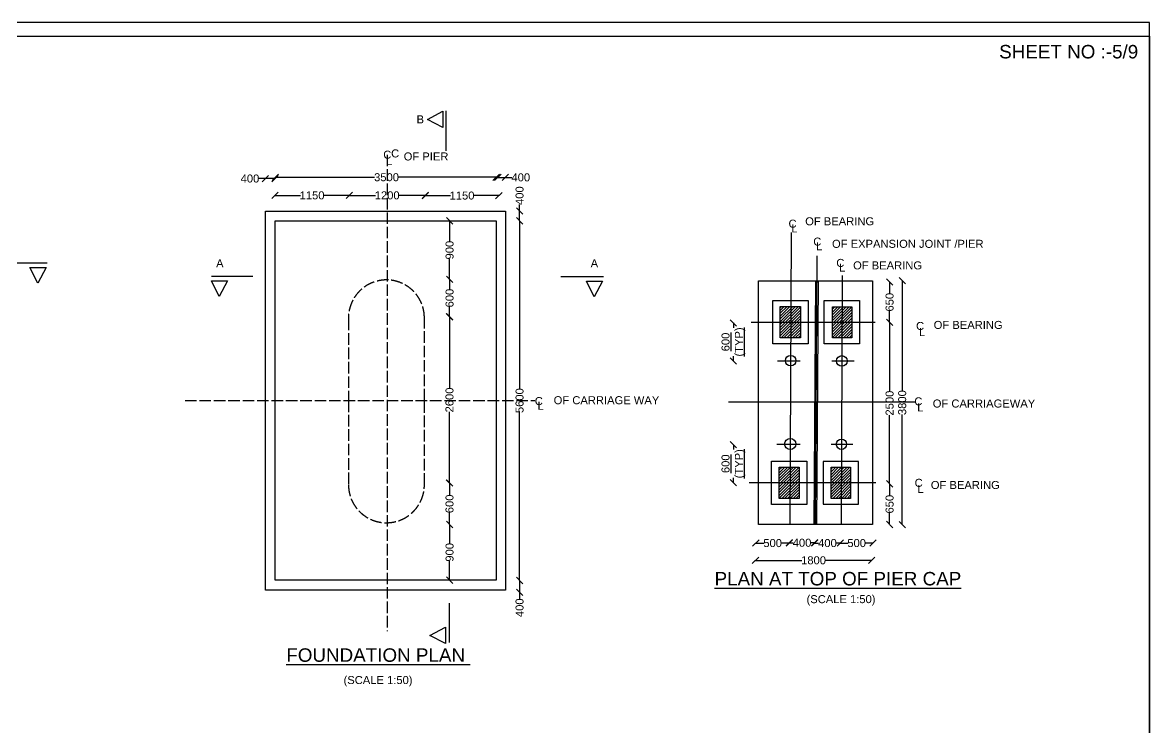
# Model space of a CAD drawing. Header units: millimetres. Extents: x 5124 to 10253011, y 2311 to 29309814.
# Drawn here: x 10235411 to 10253011, y 29298809 to 29309814 of the extents above; entities that cross this region are included whole.
import ezdxf

# ---------------------------------------------------------------- set-up
doc = ezdxf.new("R2010")
doc.units = ezdxf.units.MM
doc.header["$MEASUREMENT"] = 0
doc.linetypes.add('ACAD_ISO02W100', pattern=[15, 12, -3])
for name, color, linetype in [('DIMENSION', 7, 'Continuous'), ('DRAWING', 50, 'Continuous'), ('TEXT', 1, 'Continuous')]:
    doc.layers.add(name, color=color, linetype=linetype)
doc.styles.get("Standard").update_dxf_attribs({"font": 'arial.ttf', "height": 125})
doc.dimstyles.get("Standard").update_dxf_attribs({"dimtxt": 125, "dimasz": 100, "dimexe": 0.18, "dimexo": 0.0625, "dimgap": 0.09, "dimtad": 0, "dimdec": 0, "dimzin": 0, "dimdsep": 46, "dimtxsty": 'Standard', "dimblk": 'OBLIQUE', "dimcen": 0.09, "dimse1": 1, "dimse2": 1, "dimadec": 0, "dimazin": 0, "dimtfac": 1, "dimtdec": 0, "dimtofl": 0, "dimtmove": 0, "dimatfit": 3, "dimfxl": 1, "dimtolj": 1, "dimtzin": 0, "dimarcsym": 0})

# ---------------------------------------------------------------- blocks, each defined once
blk = doc.blocks.new('_Oblique')
at = {"color": 0, "linetype": 'ByBlock', "lineweight": -2}
blk.add_line((-0.5, -0.5), (0.5, 0.5), dxfattribs=at)
blk = doc.blocks.new('*D5')
at = {"layer": 'Defpoints', "color": 0, "transparency": 16777216}
for p in [(10239358, 29307385), (10242834, 29307398), (10242834, 29307385)]:
    blk.add_point(p, dxfattribs=at)
at = {"layer": 'DIMENSION', "color": 0, "lineweight": -2, "transparency": 16777216}
for p, q in [((10239358, 29307398), (10240909, 29307398)), ((10242834, 29307398), (10241282, 29307398))]:
    blk.add_line(p, q, dxfattribs=at)
at = {"layer": 'DIMENSION', "color": 0, "lineweight": -2, "transparency": 16777216, "xscale": 100, "yscale": 100, "zscale": 100, "rotation": 180}
blk.add_blockref('_Oblique', (10239358, 29307398), dxfattribs=at)
at = {"layer": 'DIMENSION', "color": 0, "lineweight": -2, "transparency": 16777216, "xscale": 100, "yscale": 100, "zscale": 100}
blk.add_blockref('_Oblique', (10242834, 29307398), dxfattribs=at)
at = {"layer": 'DIMENSION', "color": 0, "transparency": 16777216, "insert": (10241096, 29307398), "char_height": 125, "attachment_point": 5}
blk.add_mtext('\\A1;3500', dxfattribs=at)
blk = doc.blocks.new('*D6')
at = {"layer": 'Defpoints', "color": 0, "transparency": 16777216}
for p in [(10239354, 29307112), (10240513, 29307115), (10240513, 29307112)]:
    blk.add_point(p, dxfattribs=at)
at = {"layer": 'DIMENSION', "color": 0, "lineweight": -2, "transparency": 16777216}
for p, q in [((10239354, 29307115), (10239753, 29307115)), ((10240513, 29307115), (10240114, 29307115))]:
    blk.add_line(p, q, dxfattribs=at)
at = {"layer": 'DIMENSION', "color": 0, "lineweight": -2, "transparency": 16777216, "xscale": 100, "yscale": 100, "zscale": 100, "rotation": 180}
blk.add_blockref('_Oblique', (10239354, 29307115), dxfattribs=at)
at = {"layer": 'DIMENSION', "color": 0, "lineweight": -2, "transparency": 16777216, "xscale": 100, "yscale": 100, "zscale": 100}
blk.add_blockref('_Oblique', (10240513, 29307115), dxfattribs=at)
at = {"layer": 'DIMENSION', "color": 0, "transparency": 16777216, "insert": (10239933, 29307115), "char_height": 125, "attachment_point": 5}
blk.add_mtext('\\A1;1150', dxfattribs=at)
blk = doc.blocks.new('*D7')
at = {"layer": 'Defpoints', "color": 0, "transparency": 16777216}
for p in [(10240513, 29307112), (10241700, 29307115), (10241700, 29307112)]:
    blk.add_point(p, dxfattribs=at)
at = {"layer": 'DIMENSION', "color": 0, "lineweight": -2, "transparency": 16777216}
for p, q in [((10240513, 29307115), (10240926, 29307115)), ((10241700, 29307115), (10241287, 29307115))]:
    blk.add_line(p, q, dxfattribs=at)
at = {"layer": 'DIMENSION', "color": 0, "lineweight": -2, "transparency": 16777216, "xscale": 100, "yscale": 100, "zscale": 100, "rotation": 180}
blk.add_blockref('_Oblique', (10240513, 29307115), dxfattribs=at)
at = {"layer": 'DIMENSION', "color": 0, "lineweight": -2, "transparency": 16777216, "xscale": 100, "yscale": 100, "zscale": 100}
blk.add_blockref('_Oblique', (10241700, 29307115), dxfattribs=at)
at = {"layer": 'DIMENSION', "color": 0, "transparency": 16777216, "insert": (10241106, 29307115), "char_height": 125, "attachment_point": 5}
blk.add_mtext('\\A1;1200', dxfattribs=at)
blk = doc.blocks.new('*D8')
at = {"layer": 'Defpoints', "color": 0, "transparency": 16777216}
for p in [(10241700, 29307112), (10242850, 29307112), (10242850, 29307112)]:
    blk.add_point(p, dxfattribs=at)
at = {"layer": 'DIMENSION', "color": 0, "lineweight": -2, "transparency": 16777216}
for p, q in [((10241700, 29307112), (10242094, 29307112)), ((10242850, 29307112), (10242456, 29307112))]:
    blk.add_line(p, q, dxfattribs=at)
at = {"layer": 'DIMENSION', "color": 0, "lineweight": -2, "transparency": 16777216, "xscale": 100, "yscale": 100, "zscale": 100, "rotation": 180}
blk.add_blockref('_Oblique', (10241700, 29307112), dxfattribs=at)
at = {"layer": 'DIMENSION', "color": 0, "lineweight": -2, "transparency": 16777216, "xscale": 100, "yscale": 100, "zscale": 100}
blk.add_blockref('_Oblique', (10242850, 29307112), dxfattribs=at)
at = {"layer": 'DIMENSION', "color": 0, "transparency": 16777216, "insert": (10242275, 29307112), "char_height": 125, "attachment_point": 5}
blk.add_mtext('\\A1;1150', dxfattribs=at)
blk = doc.blocks.new('*D9')
at = {"layer": 'Defpoints', "color": 0, "transparency": 16777216}
for p in [(10239204, 29307378), (10239204, 29306718), (10239354, 29306718)]:
    blk.add_point(p, dxfattribs=at)
at = {"layer": 'DIMENSION', "color": 0, "lineweight": -2, "transparency": 16777216}
for p, q in [((10239204, 29307378), (10239104, 29307378)), ((10239354, 29307378), (10239204, 29307378))]:
    blk.add_line(p, q, dxfattribs=at)
at = {"layer": 'DIMENSION', "color": 0, "lineweight": -2, "transparency": 16777216, "xscale": 100, "yscale": 100, "zscale": 100, "rotation": 180}
blk.add_blockref('_Oblique', (10239204, 29307378), dxfattribs=at)
at = {"layer": 'DIMENSION', "color": 0, "lineweight": -2, "transparency": 16777216, "xscale": 100, "yscale": 100, "zscale": 100}
blk.add_blockref('_Oblique', (10239354, 29307378), dxfattribs=at)
at = {"layer": 'DIMENSION', "color": 0, "transparency": 16777216, "insert": (10238963, 29307378), "char_height": 125, "attachment_point": 5}
blk.add_mtext('\\A1;400', dxfattribs=at)
blk = doc.blocks.new('*D10')
at = {"layer": 'Defpoints', "color": 0, "transparency": 16777216}
for p in [(10242953, 29307396), (10242808, 29306718), (10242953, 29306718)]:
    blk.add_point(p, dxfattribs=at)
at = {"layer": 'DIMENSION', "color": 0, "lineweight": -2, "transparency": 16777216}
for p, q in [((10242808, 29307396), (10242953, 29307396)), ((10242953, 29307396), (10243053, 29307396))]:
    blk.add_line(p, q, dxfattribs=at)
at = {"layer": 'DIMENSION', "color": 0, "lineweight": -2, "transparency": 16777216, "xscale": 100, "yscale": 100, "zscale": 100, "rotation": 180}
blk.add_blockref('_Oblique', (10242808, 29307396), dxfattribs=at)
at = {"layer": 'DIMENSION', "color": 0, "lineweight": -2, "transparency": 16777216, "xscale": 100, "yscale": 100, "zscale": 100}
blk.add_blockref('_Oblique', (10242953, 29307396), dxfattribs=at)
at = {"layer": 'DIMENSION', "color": 0, "transparency": 16777216, "insert": (10243193, 29307396), "char_height": 125, "attachment_point": 5}
blk.add_mtext('\\A1;400', dxfattribs=at)
blk = doc.blocks.new('*D11')
at = {"layer": 'Defpoints', "color": 0, "transparency": 16777216}
for p in [(10242808, 29306871), (10242808, 29306718), (10243174, 29306871)]:
    blk.add_point(p, dxfattribs=at)
at = {"layer": 'DIMENSION', "color": 0, "lineweight": -2, "transparency": 16777216}
for p, q in [((10243174, 29306871), (10243174, 29306971)), ((10243174, 29306718), (10243174, 29306871))]:
    blk.add_line(p, q, dxfattribs=at)
at = {"layer": 'DIMENSION', "color": 0, "lineweight": -2, "transparency": 16777216, "xscale": 100, "yscale": 100, "zscale": 100}
for p, rotation in [((10243174, 29306871), 90), ((10243174, 29306718), 270)]:
    blk.add_blockref('_Oblique', p, dxfattribs=dict(at, rotation=rotation))
at = {"layer": 'DIMENSION', "color": 0, "transparency": 16777216, "insert": (10243174, 29307111), "char_height": 125, "attachment_point": 5, "rotation": 90}
blk.add_mtext('\\A1;400', dxfattribs=at)
blk = doc.blocks.new('*D12')
at = {"layer": 'Defpoints', "color": 0, "transparency": 16777216}
for p in [(10242081, 29301978), (10242163, 29301978), (10242163, 29301108)]:
    blk.add_point(p, dxfattribs=at)
at = {"layer": 'DIMENSION', "color": 0, "lineweight": -2, "transparency": 16777216}
for p, q in [((10242081, 29301978), (10242081, 29301681)), ((10242081, 29301108), (10242081, 29301405))]:
    blk.add_line(p, q, dxfattribs=at)
at = {"layer": 'DIMENSION', "color": 0, "lineweight": -2, "transparency": 16777216, "xscale": 100, "yscale": 100, "zscale": 100}
for p, rotation in [((10242081, 29301978), 90), ((10242081, 29301108), 270)]:
    blk.add_blockref('_Oblique', p, dxfattribs=dict(at, rotation=rotation))
at = {"layer": 'DIMENSION', "color": 0, "transparency": 16777216, "insert": (10242081, 29301543), "char_height": 125, "attachment_point": 5, "rotation": 90}
blk.add_mtext('\\A1;900', dxfattribs=at)
blk = doc.blocks.new('*D13')
at = {"layer": 'Defpoints', "color": 0, "transparency": 16777216}
for p in [(10242080, 29302624), (10242081, 29302624), (10242081, 29301978)]:
    blk.add_point(p, dxfattribs=at)
at = {"layer": 'DIMENSION', "color": 0, "lineweight": -2, "transparency": 16777216}
for p, q in [((10242080, 29302624), (10242080, 29302439)), ((10242080, 29301978), (10242080, 29302162))]:
    blk.add_line(p, q, dxfattribs=at)
at = {"layer": 'DIMENSION', "color": 0, "lineweight": -2, "transparency": 16777216, "xscale": 100, "yscale": 100, "zscale": 100}
for p, rotation in [((10242080, 29302624), 90), ((10242080, 29301978), 270)]:
    blk.add_blockref('_Oblique', p, dxfattribs=dict(at, rotation=rotation))
at = {"layer": 'DIMENSION', "color": 0, "transparency": 16777216, "insert": (10242080, 29302300), "char_height": 125, "attachment_point": 5, "rotation": 90}
blk.add_mtext('\\A1;600', dxfattribs=at)
blk = doc.blocks.new('*D14')
at = {"layer": 'Defpoints', "color": 0, "transparency": 16777216}
for p in [(10242079.5, 29305219.5), (10242081, 29305219.5), (10242081, 29302623.5)]:
    blk.add_point(p, dxfattribs=at)
at = {"layer": 'DIMENSION', "color": 0, "lineweight": -2, "transparency": 16777216}
for p, q in [((10242079.5, 29305219.5), (10242079.5, 29304109.09)), ((10242079.5, 29302623.5), (10242079.5, 29303733.91))]:
    blk.add_line(p, q, dxfattribs=at)
at = {"layer": 'DIMENSION', "color": 0, "lineweight": -2, "transparency": 16777216, "xscale": 100, "yscale": 100, "zscale": 100}
for p, rotation in [((10242079.5, 29305219.5), 90), ((10242079.5, 29302623.5), 270)]:
    blk.add_blockref('_Oblique', p, dxfattribs=dict(at, rotation=rotation))
at = {"layer": 'DIMENSION', "color": 0, "transparency": 16777216, "insert": (10242079.5, 29303921.5), "char_height": 125, "attachment_point": 5, "rotation": 90}
blk.add_mtext('\\A1;2600', dxfattribs=at)
blk = doc.blocks.new('*D15')
at = {"layer": 'Defpoints', "color": 0, "transparency": 16777216}
for p in [(10242081, 29305804), (10242081, 29305804), (10242081, 29305220)]:
    blk.add_point(p, dxfattribs=at)
at = {"layer": 'DIMENSION', "color": 0, "lineweight": -2, "transparency": 16777216}
for p, q in [((10242081, 29305804), (10242081, 29305650)), ((10242081, 29305220), (10242081, 29305373))]:
    blk.add_line(p, q, dxfattribs=at)
at = {"layer": 'DIMENSION', "color": 0, "lineweight": -2, "transparency": 16777216, "xscale": 100, "yscale": 100, "zscale": 100}
for p, rotation in [((10242081, 29305804), 90), ((10242081, 29305220), 270)]:
    blk.add_blockref('_Oblique', p, dxfattribs=dict(at, rotation=rotation))
at = {"layer": 'DIMENSION', "color": 0, "transparency": 16777216, "insert": (10242081, 29305512), "char_height": 125, "attachment_point": 5, "rotation": 90}
blk.add_mtext('\\A1;600', dxfattribs=at)
blk = doc.blocks.new('*D16')
at = {"layer": 'Defpoints', "color": 0, "transparency": 16777216}
for p in [(10242081, 29306718), (10242081, 29306718), (10242081, 29305804)]:
    blk.add_point(p, dxfattribs=at)
at = {"layer": 'DIMENSION', "color": 0, "lineweight": -2, "transparency": 16777216}
for p, q in [((10242081, 29306718), (10242081, 29306399)), ((10242081, 29305804), (10242081, 29306123))]:
    blk.add_line(p, q, dxfattribs=at)
at = {"layer": 'DIMENSION', "color": 0, "lineweight": -2, "transparency": 16777216, "xscale": 100, "yscale": 100, "zscale": 100}
for p, rotation in [((10242081, 29306718), 90), ((10242081, 29305804), 270)]:
    blk.add_blockref('_Oblique', p, dxfattribs=dict(at, rotation=rotation))
at = {"layer": 'DIMENSION', "color": 0, "transparency": 16777216, "insert": (10242081, 29306261), "char_height": 125, "attachment_point": 5, "rotation": 90}
blk.add_mtext('\\A1;900', dxfattribs=at)
blk = doc.blocks.new('*D17')
at = {"layer": 'Defpoints', "color": 0, "transparency": 16777216}
for p in [(10243174, 29306718), (10243174, 29301103), (10243174, 29301103)]:
    blk.add_point(p, dxfattribs=at)
at = {"layer": 'DIMENSION', "color": 0, "lineweight": -2, "transparency": 16777216}
for p, q in [((10243174, 29306718), (10243174, 29304097)), ((10243174, 29301103), (10243174, 29303724))]:
    blk.add_line(p, q, dxfattribs=at)
at = {"layer": 'DIMENSION', "color": 0, "lineweight": -2, "transparency": 16777216, "xscale": 100, "yscale": 100, "zscale": 100}
for p, rotation in [((10243174, 29306718), 90), ((10243174, 29301103), 270)]:
    blk.add_blockref('_Oblique', p, dxfattribs=dict(at, rotation=rotation))
at = {"layer": 'DIMENSION', "color": 0, "transparency": 16777216, "insert": (10243174, 29303911), "char_height": 125, "attachment_point": 5, "rotation": 90}
blk.add_mtext('\\A1;5600', dxfattribs=at)
blk = doc.blocks.new('*D18')
at = {"layer": 'Defpoints', "color": 0, "transparency": 16777216}
for p in [(10243174, 29301103), (10243174, 29300918), (10243174, 29300918)]:
    blk.add_point(p, dxfattribs=at)
at = {"layer": 'DIMENSION', "color": 0, "lineweight": -2, "transparency": 16777216}
for p, q in [((10243174, 29301103), (10243174, 29300918)), ((10243174, 29300918), (10243174, 29300818))]:
    blk.add_line(p, q, dxfattribs=at)
at = {"layer": 'DIMENSION', "color": 0, "lineweight": -2, "transparency": 16777216, "xscale": 100, "yscale": 100, "zscale": 100}
for p, rotation in [((10243174, 29301103), 90), ((10243174, 29300918), 270)]:
    blk.add_blockref('_Oblique', p, dxfattribs=dict(at, rotation=rotation))
at = {"layer": 'DIMENSION', "color": 0, "transparency": 16777216, "insert": (10243174, 29300678), "char_height": 125, "attachment_point": 5, "rotation": 90}
blk.add_mtext('\\A1;400', dxfattribs=at)
blk = doc.blocks.new('*D19')
at = {"layer": 'Defpoints', "color": 0, "transparency": 16777216}
for p in [(10248958, 29305764), (10248953, 29305132), (10248958, 29305132)]:
    blk.add_point(p, dxfattribs=at)
at = {"layer": 'DIMENSION', "color": 0, "lineweight": -2, "transparency": 16777216}
for p, q in [((10248953, 29305764), (10248953, 29305586)), ((10248953, 29305132), (10248953, 29305310))]:
    blk.add_line(p, q, dxfattribs=at)
at = {"layer": 'DIMENSION', "color": 0, "lineweight": -2, "transparency": 16777216, "xscale": 100, "yscale": 100, "zscale": 100}
for p, rotation in [((10248953, 29305764), 90), ((10248953, 29305132), 270)]:
    blk.add_blockref('_Oblique', p, dxfattribs=dict(at, rotation=rotation))
at = {"layer": 'DIMENSION', "color": 0, "transparency": 16777216, "insert": (10248953, 29305448), "char_height": 125, "attachment_point": 5, "rotation": 90}
blk.add_mtext('\\A1;650', dxfattribs=at)
blk = doc.blocks.new('*D20')
at = {"layer": 'Defpoints', "color": 0, "transparency": 16777216}
for p in [(10248953, 29305132.5), (10248953, 29302612), (10248953, 29302612)]:
    blk.add_point(p, dxfattribs=at)
at = {"layer": 'DIMENSION', "color": 0, "lineweight": -2, "transparency": 16777216}
for p, q in [((10248953, 29305132.5), (10248953, 29304059.84)), ((10248953, 29302612), (10248953, 29303684.66))]:
    blk.add_line(p, q, dxfattribs=at)
at = {"layer": 'DIMENSION', "color": 0, "lineweight": -2, "transparency": 16777216, "xscale": 100, "yscale": 100, "zscale": 100}
for p, rotation in [((10248953, 29305132.5), 90), ((10248953, 29302612), 270)]:
    blk.add_blockref('_Oblique', p, dxfattribs=dict(at, rotation=rotation))
at = {"layer": 'DIMENSION', "color": 0, "transparency": 16777216, "insert": (10248953, 29303872.25), "char_height": 125, "attachment_point": 5, "rotation": 90}
blk.add_mtext('\\A1;2500', dxfattribs=at)
blk = doc.blocks.new('*D21')
at = {"layer": 'Defpoints', "color": 0, "transparency": 16777216}
for p in [(10248953, 29302612), (10248953, 29301978), (10248953, 29301978)]:
    blk.add_point(p, dxfattribs=at)
at = {"layer": 'DIMENSION', "color": 0, "lineweight": -2, "transparency": 16777216}
for p, q in [((10248953, 29302612), (10248953, 29302433)), ((10248953, 29301978), (10248953, 29302157))]:
    blk.add_line(p, q, dxfattribs=at)
at = {"layer": 'DIMENSION', "color": 0, "lineweight": -2, "transparency": 16777216, "xscale": 100, "yscale": 100, "zscale": 100}
for p, rotation in [((10248953, 29302612), 90), ((10248953, 29301978), 270)]:
    blk.add_blockref('_Oblique', p, dxfattribs=dict(at, rotation=rotation))
at = {"layer": 'DIMENSION', "color": 0, "transparency": 16777216, "insert": (10248953, 29302295), "char_height": 125, "attachment_point": 5, "rotation": 90}
blk.add_mtext('\\A1;650', dxfattribs=at)
blk = doc.blocks.new('*D22')
at = {"layer": 'Defpoints', "color": 0, "transparency": 16777216}
for p in [(10246864, 29301692), (10247388, 29301692), (10247388, 29301687)]:
    blk.add_point(p, dxfattribs=at)
at = {"layer": 'DIMENSION', "color": 0, "lineweight": -2, "transparency": 16777216}
for p, q in [((10246864, 29301687), (10246988, 29301687)), ((10247388, 29301687), (10247264, 29301687))]:
    blk.add_line(p, q, dxfattribs=at)
at = {"layer": 'DIMENSION', "color": 0, "lineweight": -2, "transparency": 16777216, "xscale": 100, "yscale": 100, "zscale": 100, "rotation": 180}
blk.add_blockref('_Oblique', (10246864, 29301687), dxfattribs=at)
at = {"layer": 'DIMENSION', "color": 0, "lineweight": -2, "transparency": 16777216, "xscale": 100, "yscale": 100, "zscale": 100}
blk.add_blockref('_Oblique', (10247388, 29301687), dxfattribs=at)
at = {"layer": 'DIMENSION', "color": 0, "transparency": 16777216, "insert": (10247126, 29301687), "char_height": 125, "attachment_point": 5}
blk.add_mtext('\\A1;500', dxfattribs=at)
blk = doc.blocks.new('*D23')
at = {"layer": 'Defpoints', "color": 0, "transparency": 16777216}
for p in [(10247388, 29301687), (10247782, 29301692), (10247782, 29301687)]:
    blk.add_point(p, dxfattribs=at)
at = {"layer": 'DIMENSION', "color": 0, "lineweight": -2, "transparency": 16777216}
for p, q in [((10247388, 29301692), (10247445, 29301692)), ((10247782, 29301692), (10247725, 29301692))]:
    blk.add_line(p, q, dxfattribs=at)
at = {"layer": 'DIMENSION', "color": 0, "lineweight": -2, "transparency": 16777216, "xscale": 100, "yscale": 100, "zscale": 100, "rotation": 180}
blk.add_blockref('_Oblique', (10247388, 29301692), dxfattribs=at)
at = {"layer": 'DIMENSION', "color": 0, "lineweight": -2, "transparency": 16777216, "xscale": 100, "yscale": 100, "zscale": 100}
blk.add_blockref('_Oblique', (10247782, 29301692), dxfattribs=at)
at = {"layer": 'DIMENSION', "color": 0, "transparency": 16777216, "insert": (10247585, 29301692), "char_height": 125, "attachment_point": 5}
blk.add_mtext('\\A1;400', dxfattribs=at)
blk = doc.blocks.new('*D24')
at = {"layer": 'Defpoints', "color": 0, "transparency": 16777216}
for p in [(10247782, 29301687), (10248182, 29301687), (10248182, 29301687)]:
    blk.add_point(p, dxfattribs=at)
at = {"layer": 'DIMENSION', "color": 0, "lineweight": -2, "transparency": 16777216}
for p, q in [((10247782, 29301687), (10247841, 29301687)), ((10248182, 29301687), (10248122, 29301687))]:
    blk.add_line(p, q, dxfattribs=at)
at = {"layer": 'DIMENSION', "color": 0, "lineweight": -2, "transparency": 16777216, "xscale": 100, "yscale": 100, "zscale": 100, "rotation": 180}
blk.add_blockref('_Oblique', (10247782, 29301687), dxfattribs=at)
at = {"layer": 'DIMENSION', "color": 0, "lineweight": -2, "transparency": 16777216, "xscale": 100, "yscale": 100, "zscale": 100}
blk.add_blockref('_Oblique', (10248182, 29301687), dxfattribs=at)
at = {"layer": 'DIMENSION', "color": 0, "transparency": 16777216, "insert": (10247982, 29301687), "char_height": 125, "attachment_point": 5}
blk.add_mtext('\\A1;400', dxfattribs=at)
blk = doc.blocks.new('*D25')
at = {"layer": 'Defpoints', "color": 0, "transparency": 16777216}
for p in [(10248182, 29301687), (10248694, 29301687), (10248694, 29301687)]:
    blk.add_point(p, dxfattribs=at)
at = {"layer": 'DIMENSION', "color": 0, "lineweight": -2, "transparency": 16777216}
for p, q in [((10248182, 29301687), (10248300, 29301687)), ((10248694, 29301687), (10248576, 29301687))]:
    blk.add_line(p, q, dxfattribs=at)
at = {"layer": 'DIMENSION', "color": 0, "lineweight": -2, "transparency": 16777216, "xscale": 100, "yscale": 100, "zscale": 100, "rotation": 180}
blk.add_blockref('_Oblique', (10248182, 29301687), dxfattribs=at)
at = {"layer": 'DIMENSION', "color": 0, "lineweight": -2, "transparency": 16777216, "xscale": 100, "yscale": 100, "zscale": 100}
blk.add_blockref('_Oblique', (10248694, 29301687), dxfattribs=at)
at = {"layer": 'DIMENSION', "color": 0, "transparency": 16777216, "insert": (10248438, 29301687), "char_height": 125, "attachment_point": 5}
blk.add_mtext('\\A1;500', dxfattribs=at)
blk = doc.blocks.new('*D26')
at = {"layer": 'Defpoints', "color": 0, "transparency": 16777216}
for p in [(10246858, 29301418), (10246858, 29301418), (10248672, 29301418)]:
    blk.add_point(p, dxfattribs=at)
at = {"layer": 'DIMENSION', "color": 0, "lineweight": -2, "transparency": 16777216}
for p, q in [((10246858, 29301418), (10247584, 29301418)), ((10248672, 29301418), (10247946, 29301418))]:
    blk.add_line(p, q, dxfattribs=at)
at = {"layer": 'DIMENSION', "color": 0, "lineweight": -2, "transparency": 16777216, "xscale": 100, "yscale": 100, "zscale": 100, "rotation": 180}
blk.add_blockref('_Oblique', (10246858, 29301418), dxfattribs=at)
at = {"layer": 'DIMENSION', "color": 0, "lineweight": -2, "transparency": 16777216, "xscale": 100, "yscale": 100, "zscale": 100}
blk.add_blockref('_Oblique', (10248672, 29301418), dxfattribs=at)
at = {"layer": 'DIMENSION', "color": 0, "transparency": 16777216, "insert": (10247765, 29301418), "char_height": 125, "attachment_point": 5}
blk.add_mtext('\\A1;1800', dxfattribs=at)
blk = doc.blocks.new('*D27')
at = {"layer": 'Defpoints', "color": 0, "transparency": 16777216}
for p in [(10246513, 29305124), (10246529, 29305124), (10246529, 29304530)]:
    blk.add_point(p, dxfattribs=at)
at = {"layer": 'DIMENSION', "color": 0, "lineweight": -2, "transparency": 16777216}
for p, q in [((10246513, 29305124), (10246513, 29305046)), ((10246513, 29304530), (10246513, 29304607))]:
    blk.add_line(p, q, dxfattribs=at)
at = {"layer": 'DIMENSION', "color": 0, "lineweight": -2, "transparency": 16777216, "xscale": 100, "yscale": 100, "zscale": 100}
for p, rotation in [((10246513, 29305124), 90), ((10246513, 29304530), 270)]:
    blk.add_blockref('_Oblique', p, dxfattribs=dict(at, rotation=rotation))
at = {"layer": 'DIMENSION', "color": 0, "transparency": 16777216, "insert": (10246513, 29304827), "char_height": 125, "attachment_point": 5, "rotation": 90}
blk.add_mtext('\\A1;{\\L600\\P(TYP)}', dxfattribs=at)
blk = doc.blocks.new('*D28')
at = {"layer": 'Defpoints', "color": 0, "transparency": 16777216}
for p in [(10246513, 29303223), (10246529, 29303223), (10246529, 29302630)]:
    blk.add_point(p, dxfattribs=at)
at = {"layer": 'DIMENSION', "color": 0, "lineweight": -2, "transparency": 16777216}
for p, q in [((10246513, 29303223), (10246513, 29303146)), ((10246513, 29302630), (10246513, 29302707))]:
    blk.add_line(p, q, dxfattribs=at)
at = {"layer": 'DIMENSION', "color": 0, "lineweight": -2, "transparency": 16777216, "xscale": 100, "yscale": 100, "zscale": 100}
for p, rotation in [((10246513, 29303223), 90), ((10246513, 29302630), 270)]:
    blk.add_blockref('_Oblique', p, dxfattribs=dict(at, rotation=rotation))
at = {"layer": 'DIMENSION', "color": 0, "transparency": 16777216, "insert": (10246513, 29302926), "char_height": 125, "attachment_point": 5, "rotation": 90}
blk.add_mtext('\\A1;{\\L600\\P(TYP)}', dxfattribs=at)
blk = doc.blocks.new('*D40')
at = {"layer": 'Defpoints', "color": 0, "transparency": 16777216}
for p in [(10248684, 29305784), (10248684, 29301976), (10249150, 29301976)]:
    blk.add_point(p, dxfattribs=at)
at = {"layer": 'DIMENSION', "color": 0, "lineweight": -2, "transparency": 16777216}
for p, q in [((10249150, 29305784), (10249150, 29304067)), ((10249150, 29301976), (10249150, 29303694))]:
    blk.add_line(p, q, dxfattribs=at)
at = {"layer": 'DIMENSION', "color": 0, "lineweight": -2, "transparency": 16777216, "xscale": 100, "yscale": 100, "zscale": 100}
for p, rotation in [((10249150, 29305784), 90), ((10249150, 29301976), 270)]:
    blk.add_blockref('_Oblique', p, dxfattribs=dict(at, rotation=rotation))
at = {"layer": 'DIMENSION', "color": 0, "transparency": 16777216, "insert": (10249150, 29303880), "char_height": 125, "attachment_point": 5, "rotation": 90}
blk.add_mtext('\\A1;3800', dxfattribs=at)

msp = doc.modelspace()

# ---------------------------------------------------------------- hatches: boundary and pattern name
at = {"layer": 'DRAWING'}
h = msp.add_hatch(dxfattribs=at)
h.set_pattern_fill('ANSI31', color=0, scale=250, style=0)
h.paths.add_polyline_path([(10248059, 29305377), (10248363, 29305377), (10248363, 29304892), (10248059, 29304892)])
h.paths.add_polyline_path([(10247244.5, 29305381.5), (10247560, 29305381.5), (10247560, 29304889.5), (10247244.5, 29304889.5)])
h.paths.add_polyline_path([(10247229.5, 29302874), (10247540.5, 29302874), (10247540.5, 29302382.5), (10247229.5, 29302382.5)])
h.paths.add_polyline_path([(10248039.5, 29302872.5), (10248344, 29302872.5), (10248344, 29302385), (10248039.5, 29302385)])

# ---------------------------------------------------------------- linework, layer by layer
at = {"layer": 'DIMENSION', "color": 0}
for points in [[(10253011, 29309813.5), (10223761, 29309813.5), (10223761, 29287805), (10253011, 29287805)], [(10253011, 29289019.1), (10224159.4, 29289019.1), (10224159.4, 29309602.9), (10253011, 29309602.9)]]:
    msp.add_lwpolyline(points, close=True, dxfattribs=at)
at = {"layer": 'DRAWING', "color": 0}
for points in [[(10241737, 29308299.5), (10241977, 29308427.5), (10241977, 29308175), (10241737, 29308299.5)], [(10242021.5, 29308433.5), (10242021.5, 29307809)], [(10247417, 29306537.5), (10247394, 29301976.5)], [(10235124.5, 29306060.5), (10235793.5, 29306060.5)], [(10247817.5, 29306171.5), (10247792, 29301976.5)], [(10235649, 29305744.5), (10235526, 29305989.5), (10235778, 29305989.5), (10235649, 29305744.5)], [(10239008.5, 29305848.5), (10238363.5, 29305848.5)], [(10243816.5, 29305848), (10244485.5, 29305848)], [(10248214.1, 29305863.5), (10248194.5, 29301976.5)], [(10238483, 29305534.5), (10238360, 29305779.5), (10238612, 29305779.5), (10238483, 29305534.5)], [(10244341, 29305532), (10244218, 29305777), (10244470, 29305777), (10244341, 29305532)], [(10247794.1, 29305784), (10247771, 29301976.5)], [(10247835.6, 29305784), (10247812.5, 29301976.5)], [(10248728.5, 29305130.5), (10246790.5, 29305130.5)], [(10247201.5, 29304534.5), (10247558, 29304534.5)], [(10248048.5, 29304530.5), (10248399.5, 29304530.5)], [(10246438.5, 29303892.5), (10249349, 29303892.5)], [(10247190.5, 29303234), (10247555, 29303234)], [(10248038, 29303230), (10248377, 29303230)], [(10248737, 29302628.5), (10246761.5, 29302628.5)], [(10242080.5, 29300134.5), (10242080.5, 29300751)], [(10241774.5, 29300244.5), (10242014.5, 29300372.5), (10242014.5, 29300120), (10241774.5, 29300244.5)]]:
    msp.add_lwpolyline(points, dxfattribs=at)
at = {"layer": 'DRAWING', "color": 0, "linetype": 'ACAD_ISO02W100', "ltscale": 15}
for points in [[(10241105, 29307750), (10241105, 29300311.5)], [(10240501.8, 29305189.7), (10240501.8, 29303913.5)], [(10237949.5, 29303913.5), (10243413.5, 29303913.5)]]:
    msp.add_lwpolyline(points, dxfattribs=at)
at = {"layer": 'DRAWING', "color": 0}
for points in [[(10239203.5, 29306871), (10242953, 29306871), (10242953, 29300951), (10239203.5, 29300951)], [(10242807.5, 29301108), (10239354.5, 29301108), (10239354.5, 29306718.5), (10242807.5, 29306718.5)], [(10246907.5, 29305784), (10248683.5, 29305784), (10248683.5, 29301976.5), (10246907.5, 29301976.5)], [(10247126.5, 29305473.5), (10247679.5, 29305473.5), (10247679.5, 29304799), (10247126.5, 29304799)], [(10247244.5, 29305381.5), (10247560, 29305381.5), (10247560, 29304889.5), (10247244.5, 29304889.5)], [(10247931, 29305473.5), (10248482.5, 29305473.5), (10248482.5, 29304797.5), (10247931, 29304797.5)], [(10248059, 29305377), (10248363, 29305377), (10248363, 29304892), (10248059, 29304892)], [(10247107.5, 29302964.5), (10247660.5, 29302964.5), (10247660.5, 29302289), (10247107.5, 29302289)], [(10247229.5, 29302874), (10247540.5, 29302874), (10247540.5, 29302382.5), (10247229.5, 29302382.5)], [(10247917, 29302296), (10248466, 29302296), (10248466, 29302959), (10247917, 29302959)], [(10248039.5, 29302872.5), (10248344, 29302872.5), (10248344, 29302385), (10248039.5, 29302385)]]:
    msp.add_lwpolyline(points, close=True, dxfattribs=at)
at = {"layer": 'DRAWING', "color": 0, "linetype": 'ACAD_ISO02W100', "ltscale": 15}
for points in [[(10241687.3, 29303913.5), (10241687.3, 29305202.7, 1.011026), (10240501.8, 29305189.7)], [(10240501.8, 29303913.5), (10240501.8, 29302597.8, 1), (10241687.3, 29302597.8), (10241687.3, 29303913.5)]]:
    msp.add_lwpolyline(points, format="xyb", dxfattribs=at)
at = {"layer": 'DRAWING', "color": 0}
for centre, radius in [((10247406.9, 29304534.5), 82.6), ((10248207.4, 29304530.5), 83.1), ((10247400.3, 29303234), 87.2), ((10248200.8, 29303230), 80.2)]:
    msp.add_circle(centre, radius, dxfattribs=at)

# ---------------------------------------------------------------- texts
at = {"layer": 'DIMENSION', "color": 0}
for s, p in [('C', (10241045, 29307688.5)), ('L', (10241090.3, 29307593.2)), ('C', (10249366, 29305014)), ('L', (10249411.3, 29304918.7)), ('C', (10249338.5, 29303837.5)), ('L', (10249383.8, 29303742.2)), ('C', (10249343, 29302565.5)), ('L', (10249388.3, 29302470.2))]:
    msp.add_text(s, height=125, dxfattribs=at).set_placement(p)
at = {"layer": 'TEXT', "color": 0}
for s, height, p in [('SHEET NO :-5/9', 210.346, (10250664, 29309253.5)), ('B', 125, (10241565, 29308239.6)), ('C', 125, (10241167.6, 29307708)), ('OF PIER ', 125, (10241364.2, 29307660.7)), ('C', 125, (10247374, 29306611.5)), ('OF BEARING ', 125, (10247634.3, 29306648.4)), ('L ', 125, (10247417, 29306537.5)), ('C', 125, (10247760.5, 29306331.5)), ('L ', 125, (10247803.5, 29306257.5)), ('OF EXPANSION JOINT /PIER ', 125, (10248053.4, 29306296.7)), ('A', 125, (10238434.4, 29305991.9)), ('A', 125, (10244283.8, 29305992.6)), ('C', 125, (10248120.5, 29305998.5)), ('L ', 125, (10248163.5, 29305924.5)), ('OF BEARING', 125, (10248382.6, 29305960.1)), ('OF BEARING', 125, (10249641.5, 29305030.5)), ('C', 125, (10243411.5, 29303842)), ('OF CARRIAGE WAY ', 125, (10243706.4, 29303855.1)), ('OF CARRIAGEWAY', 125, (10249626.5, 29303803.7)), ('L ', 125, (10243454.5, 29303768)), ('OF BEARING ', 125, (10249596.6, 29302531.9)), ('%%UPLAN AT TOP OF PIER CAP', 210.346, (10246218.9, 29301026.4)), ('(SCALE 1:50)', 125, (10247655.4, 29300749.6)), ('%%UFOUNDATION PLAN ', 210.346, (10239530.7, 29299834)), ('(SCALE 1:50)', 125, (10240424.6, 29299486.8))]:
    msp.add_text(s, height=height, dxfattribs=at).set_placement(p)

# ---------------------------------------------------------------- dimensions: what is measured, and where the dimension line sits
at = {"layer": 'DIMENSION', "color": 0}
for base, p1, p2, text, picture, middle in [((10239203.5, 29307378.5), (10239354.5, 29306718.5), (10239203.5, 29306718.5), '400', '*D9', (10238963, 29307378.5)), ((10242833.5, 29307398.5), (10239357.5, 29307385), (10242833.5, 29307385), '3500', '*D5', (10241095.5, 29307398.5)), ((10242953, 29307396), (10242807.5, 29306718.5), (10242953, 29306718.5), '400', '*D10', (10243193.5, 29307396)), ((10240513, 29307115), (10239353.5, 29307111.5), (10240513, 29307111.5), '1150', '*D6', (10239933.2, 29307115)), ((10241700, 29307115), (10240513, 29307111.5), (10241700, 29307111.5), '1200', '*D7', (10241106.5, 29307115)), ((10247388.5, 29301687), (10246863.5, 29301692), (10247388.5, 29301692), '500', '*D22', (10247126, 29301687)), ((10247781.5, 29301692), (10247388.5, 29301687), (10247781.5, 29301687), '400', '*D23', (10247585, 29301692)), ((10248181.5, 29301687), (10247781.5, 29301687), (10248181.5, 29301687), '400', '*D24', (10247981.5, 29301687)), ((10248694, 29301687), (10248181.5, 29301687), (10248694, 29301687), '500', '*D25', (10248437.8, 29301687)), ((10246858.5, 29301417.5), (10248671.5, 29301417.5), (10246858.5, 29301417.5), '1800', '*D26', (10247765, 29301417.5))]:
    dim = msp.add_linear_dim(base=base, p1=p1, p2=p2, text=text, dimstyle='Standard', dxfattribs=at)
    dim.commit()
    dim.dimension.update_dxf_attribs({"geometry": picture, "text_midpoint": middle})
for base, p1, p2, text, picture, middle in [((10243173.5, 29306871), (10242807.5, 29306718.5), (10242807.5, 29306871), '400', '*D11', (10243173.5, 29307111.5)), ((10242081, 29306718.5), (10242081, 29305803.5), (10242081, 29306718.5), '900', '*D16', (10242081, 29306261)), ((10243173.5, 29301103), (10243173.5, 29306718.5), (10243173.5, 29301103), '5600', '*D17', (10243173.5, 29303910.8)), ((10242081, 29305803.5), (10242081, 29305219.5), (10242081, 29305803.5), '600', '*D15', (10242081, 29305511.5)), ((10248953, 29305132.5), (10248958.5, 29305763.5), (10248958.5, 29305132.5), '650', '*D19', (10248953, 29305448)), ((10242079.5, 29305219.5), (10242081, 29302623.5), (10242081, 29305219.5), '2600', '*D14', (10242079.5, 29303921.5)), ((10246513, 29305123.5), (10246529, 29304530), (10246529, 29305123.5), '{\\L600\\P(TYP)}', '*D27', (10246513, 29304826.8)), ((10248953, 29302612), (10248953, 29305132.5), (10248953, 29302612), '2500', '*D20', (10248953, 29303872.2)), ((10246513, 29303223), (10246529, 29302629.5), (10246529, 29303223), '{\\L600\\P(TYP)}', '*D28', (10246513, 29302926.2)), ((10242079.5, 29302623.5), (10242081, 29301977.5), (10242081, 29302623.5), '600', '*D13', (10242079.5, 29302300.5)), ((10248953, 29301978), (10248953, 29302612), (10248953, 29301978), '650', '*D21', (10248953, 29302295)), ((10242081, 29301977.5), (10242163, 29301108), (10242163, 29301977.5), '900', '*D12', (10242081, 29301542.8)), ((10243173.5, 29300918), (10243173.5, 29301103), (10243173.5, 29300918), '400', '*D18', (10243173.5, 29300677.5))]:
    dim = msp.add_linear_dim(base=base, p1=p1, p2=p2, angle=90, text=text, dimstyle='Standard', dxfattribs=at)
    dim.commit()
    dim.dimension.update_dxf_attribs({"geometry": picture, "text_midpoint": middle})
dim = msp.add_linear_dim(base=(10242850, 29307111.5), p1=(10241700, 29307111.5), p2=(10242850, 29307111.5), dimstyle='Standard', dxfattribs=at)
dim.commit()
dim.dimension.update_dxf_attribs({"geometry": '*D8', "text_midpoint": (10242275, 29307111.5)})
at = {"layer": 'DIMENSION'}
dim = msp.add_linear_dim(base=(10249150.5, 29301976.5), p1=(10248683.5, 29305784), p2=(10248683.5, 29301976.5), angle=90, text='3800', dimstyle='Standard', dxfattribs=at)
dim.commit()
dim.dimension.update_dxf_attribs({"geometry": '*D40', "text_midpoint": (10249150.5, 29303880.2)})

doc.saveas('drawing.dxf')
